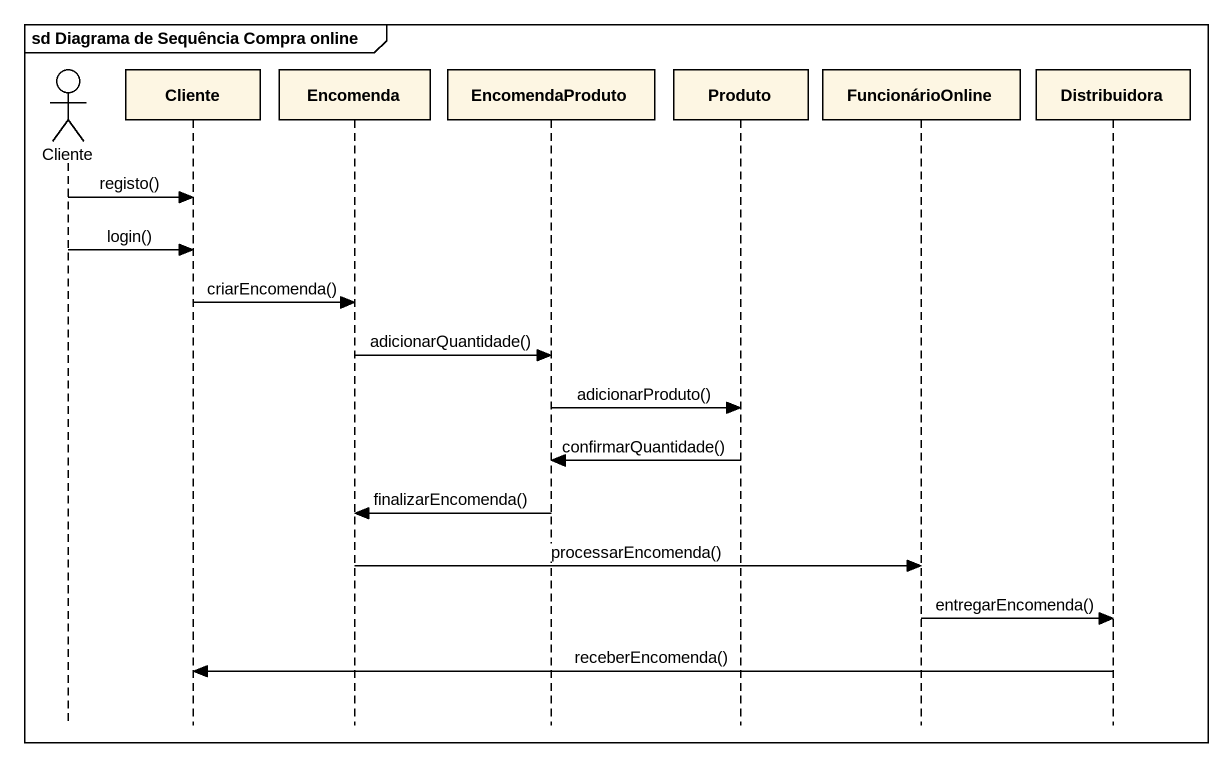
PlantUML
@startuml
mainframe sd Diagrama de Sequência Compra online
hide footbox
actor Cliente
participant "Cliente" as Cliente_2
participant Encomenda
participant EncomendaProduto
participant Produto
participant FuncionárioOnline
participant Distribuidora

Cliente -> Cliente_2 : registo()
Cliente -> Cliente_2 : login()
Cliente_2 -> Encomenda : criarEncomenda()
Encomenda -> EncomendaProduto : adicionarQuantidade()
EncomendaProduto -> Produto : adicionarProduto()
Produto -> EncomendaProduto : confirmarQuantidade()
EncomendaProduto -> Encomenda : finalizarEncomenda()
Encomenda -> FuncionárioOnline : processarEncomenda()
FuncionárioOnline -> Distribuidora : entregarEncomenda()
Distribuidora -> Cliente_2 : receberEncomenda()
@enduml
